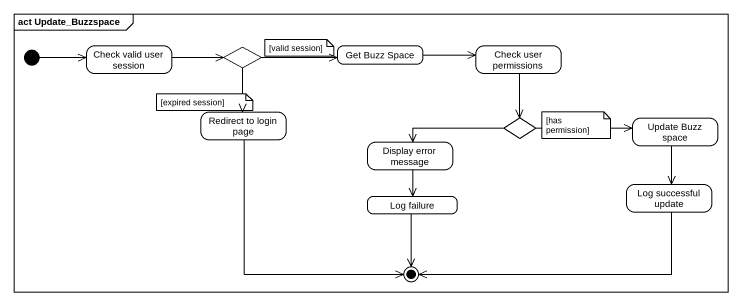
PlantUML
@startuml
mainframe act Update_Buzzspace
hide empty description
state "Check valid user session" as Check_valid_user_session
state choice1 <<choice>>
state "Get Buzz Space" as Get_Buzz_Space
state "Check user permissions" as Check_user_permissions
state "Redirect to login page" as Redirect_to_login_page
state choice2 <<choice>>
state "Update Buzz space" as Update_Buzz_space
state "Display error message" as Display_error_message
state "Log failure" as Log_failure
state "Log successful update" as Log_successful_update
[*] -right-> Check_valid_user_session
Check_valid_user_session -right-> choice1
choice1 -right-> Get_Buzz_Space
choice1 --> Redirect_to_login_page
Get_Buzz_Space -right-> Check_user_permissions
Check_user_permissions --> choice2
choice2 -right-> Update_Buzz_space
choice2 -left-> Display_error_message
Update_Buzz_space --> Log_successful_update
Display_error_message --> Log_failure
Redirect_to_login_page --> [*]
Log_failure --> [*]
Log_successful_update -left-> [*]
note as N1
  [valid session]
end note
note as N2
  [expired session]
end note
note as N3
  [has permission]
end note
@enduml
